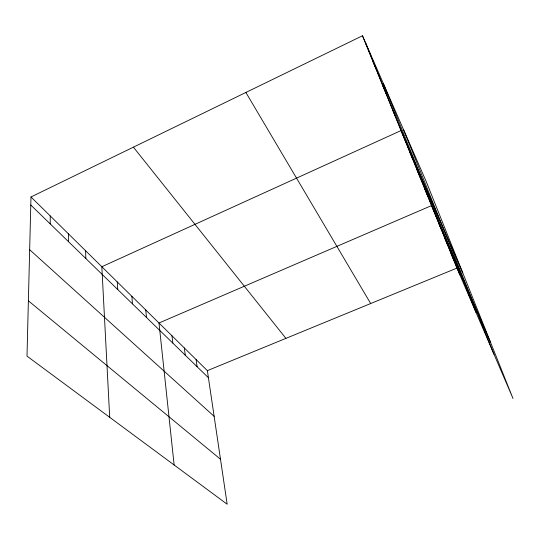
<?xml version="1.0" encoding="UTF-8"?>
<svg xmlns="http://www.w3.org/2000/svg" width="540" height="540" viewBox="0 0 540 540"><rect width="100%" height="100%" fill="white"/><g stroke="black" fill="none" stroke-linecap="round" stroke-linejoin="round"><path stroke-width="0.81" d="M50.22 223.904L50.247 215.926M30.989 196.965L27 356.123L227.165 504.232L207.367 370.643L30.989 196.965L362.475 35.768L426.107 181.285L513 398.486L456.962 268.083L362.475 35.768M207.367 370.643L456.962 268.083M28.384 300.814L220.496 459.236M29.666 249.723L214.137 416.34M30.787 205.011L208.413 377.71M133.414 147.157L285.916 338.364M245.882 92.468L370.683 303.534M373.039 61.742L376.198 68.992M382.948 86.11L386.107 93.366M392.263 109.013L395.408 116.255M462.773 272.93L401.031 130.579L101.837 266.726L109.701 417.319M409.307 150.923L412.425 158.126M417.13 170.147L420.228 177.316M424.528 188.345L427.606 195.466M490.59 342.461L431.541 205.591L158.989 323.008L174.137 464.994M438.399 222.44L441.423 229.46M444.899 238.43L447.896 245.39M451.082 253.625L454.046 260.53M365.634 42.998L459.898 274.921M383.299 83.396L476.017 312.417M403.724 130.093L494.006 354.294M196.115 359.559L197.107 366.714M184.322 347.956L185.261 355.192M171.963 335.786L172.834 343.109M145.76 309.98L146.468 317.486M131.861 296.298L132.482 303.885M117.241 281.894L117.761 289.568M85.583 250.722L85.86 258.559M68.411 233.82L68.553 241.724"/></g></svg>
